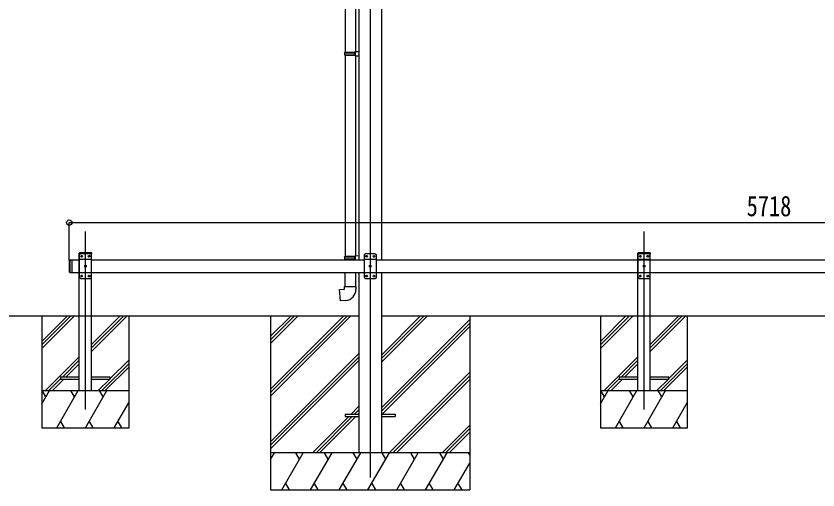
# Model space of a CAD drawing. Units: millimetres, scale not verified. Extents: x -10512 to 10512, y -7425 to 7425.
# Drawn here: x -3283 to -62, y -3841 to -1935 of the extents above; entities that cross this region are included whole.
import ezdxf
from ezdxf.enums import TextEntityAlignment as Align

# ---------------------------------------------------------------- set-up
doc = ezdxf.new("R2010")
doc.units = ezdxf.units.MM
doc.header["$LTSCALE"] = 30
for name, color, linetype in [('0-3_YKK_12', 2, 'Continuous'), ('0-4_YKK_13', 4, 'Continuous'), ('0-5_YKK_A1', 4, 'Continuous'), ('0-6_YKK_D', 6, 'Continuous')]:
    doc.layers.add(name, color=color, linetype=linetype)
doc.styles.add('ＭＳ ゴシック', font='')
doc.styles.get('ＭＳ ゴシック').set_extended_font_data('MS Gothic')

msp = doc.modelspace()

# ---------------------------------------------------------------- linework, layer by layer
at = {"layer": '0-3_YKK_12'}
for p, q in [((-1860.16, -1047.18), (-1860.16, -3790.75)), ((-3004.16, -3517.3), (-3004.16, -2801.27)), ((-760.16, -3517.3), (-760.16, -2801.27))]:
    msp.add_line(p, q, dxfattribs=at)
at = {"layer": '0-4_YKK_13'}
for p, q in [((-1961.36, -1316.81), (-1961.36, -2080.69)), ((-1919.36, -1319.37), (-1919.36, -2078.13)), ((-1963.36, -2082.69), (-1962.36, -2080.69)), ((-1963.36, -2082.69), (-1919.36, -2082.69)), ((-1963.36, -2082.69), (-1963.36, -2090.69)), ((-1963.36, -2090.69), (-1919.36, -2090.69)), ((-1963.36, -2090.69), (-1962.36, -2092.69)), ((-1962.36, -2080.69), (-1919.36, -2080.69)), ((-1962.36, -2092.69), (-1919.36, -2092.69)), ((-1961.36, -2092.69), (-1961.36, -2901.19)), ((-1923.83, -2082.69), (-1924.26, -2080.69)), ((-1921.36, -2078.19), (-1905.36, -2077.72)), ((-1921.36, -2080.19), (-1921.36, -2078.19)), ((-1921.36, -2080.19), (-1919.36, -2080.19)), ((-1921.36, -2095.19), (-1921.36, -2093.19)), ((-1905.36, -2077.72), (-1905.36, -2095.66)), ((-1921.36, -2095.19), (-1905.36, -2095.66)), ((-1919.36, -2095.25), (-1919.36, -2898.63)), ((-3029.46, -2890.74), (-3029.35, -2888.69)), ((-2978.86, -2890.74), (-3029.46, -2890.74)), ((-3024.16, -2890.75), (-3029.16, -2895.75)), ((-3029.16, -2895.75), (-3029.16, -2985.75)), ((-2979.96, -2887.74), (-3028.35, -2887.74)), ((-2984.16, -2890.75), (-3024.16, -2890.75)), ((-2984.16, -2890.75), (-2979.16, -2895.75)), ((-2979.16, -2985.75), (-2979.16, -2895.75)), ((-2978.86, -2890.74), (-2978.96, -2888.69)), ((-1921.36, -2898.69), (-1905.36, -2898.22)), ((-1921.36, -2900.69), (-1921.36, -2898.69)), ((-1905.36, -2898.22), (-1905.36, -2915.75)), ((-1880.16, -2890.75), (-1885.16, -2895.75)), ((-1885.16, -2895.75), (-1885.16, -2985.75)), ((-1840.16, -2890.75), (-1880.16, -2890.75)), ((-1840.16, -2890.75), (-1835.16, -2895.75)), ((-1835.16, -2985.75), (-1835.16, -2895.75)), ((-785.46, -2890.74), (-785.35, -2888.69)), ((-734.86, -2890.74), (-785.46, -2890.74)), ((-780.16, -2890.75), (-785.16, -2895.75)), ((-785.16, -2895.75), (-785.16, -2985.75)), ((-735.96, -2887.74), (-784.35, -2887.74)), ((-740.16, -2890.75), (-780.16, -2890.75)), ((-740.16, -2890.75), (-735.16, -2895.75)), ((-735.16, -2985.75), (-735.16, -2895.75)), ((-734.86, -2890.74), (-734.97, -2888.69)), ((-3069.16, -2917.75), (-3069.16, -2963.75)), ((-3067.16, -2915.75), (-3067.16, -2965.75)), ((-3059.16, -2915.75), (-3059.16, -2965.75)), ((-2979.16, -2913.45), (-3029.16, -2913.45)), ((-3020.42, -2900.33), (-3021.26, -2900.33)), ((-3017.9, -2901.17), (-3017.06, -2901.17)), ((-2990.42, -2900.33), (-2991.26, -2900.33)), ((-2987.9, -2901.17), (-2987.06, -2901.17)), ((-1963.36, -2903.19), (-1962.36, -2901.19)), ((-1963.36, -2903.19), (-1919.36, -2903.19)), ((-1963.36, -2903.19), (-1963.36, -2911.19)), ((-1963.36, -2911.19), (-1919.36, -2911.19)), ((-1963.36, -2911.19), (-1962.36, -2913.19)), ((-1962.36, -2901.19), (-1919.36, -2901.19)), ((-1962.36, -2913.19), (-1919.36, -2913.19)), ((-1961.36, -2915.75), (-1961.36, -2913.19)), ((-1923.83, -2903.19), (-1924.26, -2901.19)), ((-1921.36, -2900.69), (-1919.36, -2900.69)), ((-1921.36, -2915.69), (-1921.36, -2913.69)), ((-1921.36, -2915.69), (-1919.39, -2915.75)), ((-1921.36, -2915.69), (-1919.39, -2915.75)), ((-1835.16, -2913.45), (-1885.16, -2913.45)), ((-1876.42, -2900.33), (-1877.26, -2900.33)), ((-1873.9, -2901.17), (-1873.06, -2901.17)), ((-1846.42, -2900.33), (-1847.26, -2900.33)), ((-1843.9, -2901.17), (-1843.06, -2901.17)), ((-735.16, -2913.45), (-785.16, -2913.45)), ((-776.42, -2900.33), (-777.26, -2900.33)), ((-773.9, -2901.17), (-773.06, -2901.17)), ((-746.42, -2900.33), (-747.26, -2900.33)), ((-743.9, -2901.17), (-743.06, -2901.17)), ((-3005.42, -2940.33), (-3006.26, -2940.33)), ((-3002.9, -2941.17), (-3002.06, -2941.17)), ((-1861.42, -2940.33), (-1862.26, -2940.33)), ((-1858.9, -2941.17), (-1858.06, -2941.17)), ((-761.42, -2940.33), (-762.26, -2940.33)), ((-758.9, -2941.17), (-758.06, -2941.17)), ((-3069.16, -2963.75), (-3067.16, -2965.75)), ((-3067.16, -2965.75), (-3059.16, -2965.75)), ((-2979.16, -2968.05), (-3029.16, -2968.05)), ((-3024.16, -2990.75), (-3029.16, -2985.75)), ((-3024.16, -2990.75), (-2984.16, -2990.75)), ((-3020.42, -2980.33), (-3021.26, -2980.33)), ((-3017.9, -2981.17), (-3017.06, -2981.17)), ((-2990.42, -2980.33), (-2991.26, -2980.33)), ((-2987.9, -2981.17), (-2987.06, -2981.17)), ((-2984.16, -2990.75), (-2979.16, -2985.75)), ((-1961.36, -3023.19), (-1961.36, -2965.75)), ((-1919.36, -2965.75), (-1919.36, -3023.19)), ((-1835.16, -2968.05), (-1885.16, -2968.05)), ((-1880.16, -2990.75), (-1885.16, -2985.75)), ((-1880.16, -2990.75), (-1840.16, -2990.75)), ((-1876.42, -2980.33), (-1877.26, -2980.33)), ((-1873.9, -2981.17), (-1873.06, -2981.17)), ((-1846.42, -2980.33), (-1847.26, -2980.33)), ((-1843.9, -2981.17), (-1843.06, -2981.17)), ((-1840.16, -2990.75), (-1835.16, -2985.75)), ((-735.16, -2968.05), (-785.16, -2968.05)), ((-780.16, -2990.75), (-785.16, -2985.75)), ((-780.16, -2990.75), (-740.16, -2990.75)), ((-776.42, -2980.33), (-777.26, -2980.33)), ((-773.9, -2981.17), (-773.06, -2981.17)), ((-746.42, -2980.33), (-747.26, -2980.33)), ((-743.9, -2981.17), (-743.06, -2981.17)), ((-740.16, -2990.75), (-735.16, -2985.75)), ((-1963.36, -3023.19), (-1917.36, -3023.19)), ((-1963.36, -3033.19), (-1963.36, -3023.19)), ((-1917.36, -3023.19), (-1917.36, -3034.1)), ((-3029.16, -3386.75), (-3104.16, -3386.75)), ((-2979.16, -3394.75), (-2904.16, -3394.75)), ((-785.16, -3386.75), (-860.16, -3386.75)), ((-735.16, -3394.75), (-660.16, -3394.75)), ((-1960.36, -3536.25), (-1960.36, -3545.25)), ((-1960.36, -3536.25), (-1905.56, -3536.25)), ((-1815.16, -3536.25), (-1760.36, -3536.25)), ((-1760.36, -3536.25), (-1760.36, -3545.25)), ((-1960.36, -3545.25), (-1905.56, -3545.25)), ((-1815.16, -3545.25), (-1760.36, -3545.25))]:
    msp.add_line(p, q, dxfattribs=at)
for points in [[(-1923.83, -2082.69), (-1923.83, -2090.69), (-1924.26, -2092.69)], [(-1921.36, -2093.19), (-1919.36, -2093.19), (-1919.36, -2080.19)], [(-3018.74, -2899.49), (-3018.74, -2898.65), (-3019.58, -2898.65), (-3019.58, -2899.49)], [(-2988.74, -2899.49), (-2988.74, -2898.65), (-2989.58, -2898.65), (-2989.58, -2899.49)], [(-1874.74, -2899.49), (-1874.74, -2898.65), (-1875.58, -2898.65), (-1875.58, -2899.49)], [(-1844.74, -2899.49), (-1844.74, -2898.65), (-1845.58, -2898.65), (-1845.58, -2899.49)], [(-774.74, -2899.49), (-774.74, -2898.65), (-775.58, -2898.65), (-775.58, -2899.49)], [(-744.74, -2899.49), (-744.74, -2898.65), (-745.58, -2898.65), (-745.58, -2899.49)], [(-3069.16, -2917.75), (-3067.16, -2915.75), (-3059.16, -2915.75)], [(-3021.26, -2900.33), (-3021.26, -2901.17), (-3020.42, -2901.17)], [(-3019.58, -2902.01), (-3019.58, -2902.85), (-3018.74, -2902.85), (-3018.74, -2902.01)], [(-3017.06, -2901.17), (-3017.06, -2900.33), (-3017.9, -2900.33)], [(-2991.26, -2900.33), (-2991.26, -2901.17), (-2990.42, -2901.17)], [(-2989.58, -2902.01), (-2989.58, -2902.85), (-2988.74, -2902.85), (-2988.74, -2902.01)], [(-2987.06, -2901.17), (-2987.06, -2900.33), (-2987.9, -2900.33)], [(-1923.83, -2903.19), (-1923.83, -2911.19), (-1924.26, -2913.19)], [(-1921.36, -2913.69), (-1919.36, -2913.69), (-1919.36, -2900.69)], [(-1877.26, -2900.33), (-1877.26, -2901.17), (-1876.42, -2901.17)], [(-1875.58, -2902.01), (-1875.58, -2902.85), (-1874.74, -2902.85), (-1874.74, -2902.01)], [(-1873.06, -2901.17), (-1873.06, -2900.33), (-1873.9, -2900.33)], [(-1847.26, -2900.33), (-1847.26, -2901.17), (-1846.42, -2901.17)], [(-1845.58, -2902.01), (-1845.58, -2902.85), (-1844.74, -2902.85), (-1844.74, -2902.01)], [(-1843.06, -2901.17), (-1843.06, -2900.33), (-1843.9, -2900.33)], [(-777.26, -2900.33), (-777.26, -2901.17), (-776.42, -2901.17)], [(-775.58, -2902.01), (-775.58, -2902.85), (-774.74, -2902.85), (-774.74, -2902.01)], [(-773.06, -2901.17), (-773.06, -2900.33), (-773.9, -2900.33)], [(-747.26, -2900.33), (-747.26, -2901.17), (-746.42, -2901.17)], [(-745.58, -2902.01), (-745.58, -2902.85), (-744.74, -2902.85), (-744.74, -2902.01)], [(-743.06, -2901.17), (-743.06, -2900.33), (-743.9, -2900.33)], [(-3006.26, -2940.33), (-3006.26, -2941.17), (-3005.42, -2941.17)], [(-3003.74, -2939.49), (-3003.74, -2938.65), (-3004.58, -2938.65), (-3004.58, -2939.49)], [(-3004.58, -2942.01), (-3004.58, -2942.85), (-3003.74, -2942.85), (-3003.74, -2942.01)], [(-3002.06, -2941.17), (-3002.06, -2940.33), (-3002.9, -2940.33)], [(-1862.26, -2940.33), (-1862.26, -2941.17), (-1861.42, -2941.17)], [(-1859.74, -2939.49), (-1859.74, -2938.65), (-1860.58, -2938.65), (-1860.58, -2939.49)], [(-1860.58, -2942.01), (-1860.58, -2942.85), (-1859.74, -2942.85), (-1859.74, -2942.01)], [(-1858.06, -2941.17), (-1858.06, -2940.33), (-1858.9, -2940.33)], [(-762.26, -2940.33), (-762.26, -2941.17), (-761.42, -2941.17)], [(-759.74, -2939.49), (-759.74, -2938.65), (-760.58, -2938.65), (-760.58, -2939.49)], [(-760.58, -2942.01), (-760.58, -2942.85), (-759.74, -2942.85), (-759.74, -2942.01)], [(-758.06, -2941.17), (-758.06, -2940.33), (-758.9, -2940.33)], [(-3021.26, -2980.33), (-3021.26, -2981.17), (-3020.42, -2981.17)], [(-3018.74, -2979.49), (-3018.74, -2978.65), (-3019.58, -2978.65), (-3019.58, -2979.49)], [(-3019.58, -2982.01), (-3019.58, -2982.85), (-3018.74, -2982.85), (-3018.74, -2982.01)], [(-3017.06, -2981.17), (-3017.06, -2980.33), (-3017.9, -2980.33)], [(-2991.26, -2980.33), (-2991.26, -2981.17), (-2990.42, -2981.17)], [(-2988.74, -2979.49), (-2988.74, -2978.65), (-2989.58, -2978.65), (-2989.58, -2979.49)], [(-2989.58, -2982.01), (-2989.58, -2982.85), (-2988.74, -2982.85), (-2988.74, -2982.01)], [(-2987.06, -2981.17), (-2987.06, -2980.33), (-2987.9, -2980.33)], [(-1877.26, -2980.33), (-1877.26, -2981.17), (-1876.42, -2981.17)], [(-1874.74, -2979.49), (-1874.74, -2978.65), (-1875.58, -2978.65), (-1875.58, -2979.49)], [(-1875.58, -2982.01), (-1875.58, -2982.85), (-1874.74, -2982.85), (-1874.74, -2982.01)], [(-1873.06, -2981.17), (-1873.06, -2980.33), (-1873.9, -2980.33)], [(-1847.26, -2980.33), (-1847.26, -2981.17), (-1846.42, -2981.17)], [(-1844.74, -2979.49), (-1844.74, -2978.65), (-1845.58, -2978.65), (-1845.58, -2979.49)], [(-1845.58, -2982.01), (-1845.58, -2982.85), (-1844.74, -2982.85), (-1844.74, -2982.01)], [(-1843.06, -2981.17), (-1843.06, -2980.33), (-1843.9, -2980.33)], [(-777.26, -2980.33), (-777.26, -2981.17), (-776.42, -2981.17)], [(-774.74, -2979.49), (-774.74, -2978.65), (-775.58, -2978.65), (-775.58, -2979.49)], [(-775.58, -2982.01), (-775.58, -2982.85), (-774.74, -2982.85), (-774.74, -2982.01)], [(-773.06, -2981.17), (-773.06, -2980.33), (-773.9, -2980.33)], [(-747.26, -2980.33), (-747.26, -2981.17), (-746.42, -2981.17)], [(-744.74, -2979.49), (-744.74, -2978.65), (-745.58, -2978.65), (-745.58, -2979.49)], [(-745.58, -2982.01), (-745.58, -2982.85), (-744.74, -2982.85), (-744.74, -2982.01)], [(-743.06, -2981.17), (-743.06, -2980.33), (-743.9, -2980.33)], [(-1958.43, -3078.93), (-1979.27, -3080.76), (-1983.28, -3034.93), (-1963.36, -3033.19)], [(-3104.16, -3386.75), (-3104.16, -3394.75), (-3029.16, -3394.75)], [(-2904.16, -3394.75), (-2904.16, -3386.75), (-2979.16, -3386.75)], [(-860.16, -3386.75), (-860.16, -3394.75), (-785.16, -3394.75)], [(-660.16, -3394.75), (-660.16, -3386.75), (-735.16, -3386.75)]]:
    msp.add_lwpolyline(points, dxfattribs=at)
for centre in [(-3019.16, -2900.75), (-2989.16, -2900.75), (-1875.16, -2900.75), (-1845.16, -2900.75), (-775.16, -2900.75), (-745.16, -2900.75), (-3004.16, -2940.75), (-1860.16, -2940.75), (-760.16, -2940.75), (-3019.16, -2980.75), (-2989.16, -2980.75), (-1875.16, -2980.75), (-1845.16, -2980.75), (-775.16, -2980.75), (-745.16, -2980.75)]:
    msp.add_circle(centre, 3.5, dxfattribs=at)
for centre, radius, start, end in [((-3028.35, -2888.74), 1, 90, 176.99994), ((-2979.96, -2888.74), 1, 3.00011, 90), ((-784.35, -2888.74), 1, 90, 176.99994), ((-735.96, -2888.74), 1, 3.00011, 90), ((-3020.42, -2899.49), 0.84, 270, 0), ((-3020.42, -2902.01), 0.84, 0, 90), ((-3017.9, -2899.49), 0.84, 180, 270), ((-3017.9, -2902.01), 0.84, 90, 180), ((-2990.42, -2899.49), 0.84, 270, 0), ((-2990.42, -2902.01), 0.84, 0, 90), ((-2987.9, -2899.49), 0.84, 180, 270), ((-2987.9, -2902.01), 0.84, 90, 180), ((-1876.42, -2899.49), 0.84, 270, 0), ((-1876.42, -2902.01), 0.84, 0, 90), ((-1873.9, -2899.49), 0.84, 180, 270), ((-1873.9, -2902.01), 0.84, 90, 180), ((-1846.42, -2899.49), 0.84, 270, 0), ((-1846.42, -2902.01), 0.84, 0, 90), ((-1843.9, -2899.49), 0.84, 180, 270), ((-1843.9, -2902.01), 0.84, 90, 180), ((-776.42, -2899.49), 0.84, 270, 0), ((-776.42, -2902.01), 0.84, 0, 90), ((-773.9, -2899.49), 0.84, 180, 270), ((-773.9, -2902.01), 0.84, 90, 180), ((-746.42, -2899.49), 0.84, 270, 0), ((-746.42, -2902.01), 0.84, 0, 90), ((-743.9, -2899.49), 0.84, 180, 270), ((-743.9, -2902.01), 0.84, 90, 180), ((-3005.42, -2939.49), 0.84, 270, 0), ((-3005.42, -2942.01), 0.84, 0, 90), ((-3002.9, -2939.49), 0.84, 180, 270), ((-3002.9, -2942.01), 0.84, 90, 180), ((-1861.42, -2939.49), 0.84, 270, 0), ((-1861.42, -2942.01), 0.84, 0, 90), ((-1858.9, -2939.49), 0.84, 180, 270), ((-1858.9, -2942.01), 0.84, 90, 180), ((-761.42, -2939.49), 0.84, 270, 0), ((-761.42, -2942.01), 0.84, 0, 90), ((-758.9, -2939.49), 0.84, 180, 270), ((-758.9, -2942.01), 0.84, 90, 180), ((-3020.42, -2979.49), 0.84, 270, 0), ((-3020.42, -2982.01), 0.84, 0, 90), ((-3017.9, -2979.49), 0.84, 180, 270), ((-3017.9, -2982.01), 0.84, 90, 180), ((-2990.42, -2979.49), 0.84, 270, 0), ((-2990.42, -2982.01), 0.84, 0, 90), ((-2987.9, -2979.49), 0.84, 180, 270), ((-2987.9, -2982.01), 0.84, 90, 180), ((-1876.42, -2979.49), 0.84, 270, 0), ((-1876.42, -2982.01), 0.84, 0, 90), ((-1873.9, -2979.49), 0.84, 180, 270), ((-1873.9, -2982.01), 0.84, 90, 180), ((-1846.42, -2979.49), 0.84, 270, 0), ((-1846.42, -2982.01), 0.84, 0, 90), ((-1843.9, -2979.49), 0.84, 180, 270), ((-1843.9, -2982.01), 0.84, 90, 180), ((-776.42, -2979.49), 0.84, 270, 0), ((-776.42, -2982.01), 0.84, 0, 90), ((-773.9, -2979.49), 0.84, 180, 270), ((-773.9, -2982.01), 0.84, 90, 180), ((-746.42, -2979.49), 0.84, 270, 0), ((-746.42, -2982.01), 0.84, 0, 90), ((-743.9, -2979.49), 0.84, 180, 270), ((-743.9, -2982.01), 0.84, 90, 180), ((-1962.36, -3034.1), 45, 275, 0)]:
    msp.add_arc(centre, radius, start, end, dxfattribs=at)
at = {"layer": '0-5_YKK_A1'}
for p, q in [((-1905.36, -1011.75), (-1905.36, -2915.75)), ((-1814.96, -1011.75), (-1814.96, -2915.75)), ((-3029.16, -3440.74), (-3029.16, -2890.74)), ((-2979.16, -2890.74), (-3029.16, -2890.74)), ((-2979.16, -3440.74), (-2979.16, -2890.74)), ((-785.16, -3440.74), (-785.16, -2890.74)), ((-735.16, -2890.74), (-785.16, -2890.74)), ((-735.16, -3440.74), (-735.16, -2890.74)), ((-3059.16, -2915.75), (-3059.16, -2965.75)), ((-3059.16, -2915.75), (-3029.16, -2915.75)), ((-2979.16, -2915.75), (-1885.16, -2915.75)), ((-1835.16, -2915.75), (304.84, -2915.75)), ((-3059.16, -2965.75), (-3029.16, -2965.75)), ((-2979.16, -2965.75), (-1885.16, -2965.75)), ((-1905.36, -2965.75), (-1905.36, -3690.75)), ((-1835.16, -2965.75), (304.84, -2965.75)), ((-1814.96, -2965.75), (-1814.96, -3690.75)), ((-3488.19, -3140.75), (-1905.16, -3140.75)), ((-3179.16, -3140.74), (-3179.16, -3590.75)), ((-3179.16, -3243.09), (-3076.81, -3140.74)), ((-3179.16, -3257.23), (-3062.66, -3140.74)), ((-3179.16, -3271.38), (-3048.52, -3140.74)), ((-2979.16, -3283.51), (-2836.39, -3140.74)), ((-2979.16, -3269.37), (-2850.53, -3140.74)), ((-2979.16, -3255.23), (-2864.67, -3140.74)), ((-2829.16, -3590.75), (-2829.16, -3140.74)), ((-2260.36, -3140.75), (-2260.36, -3840.74)), ((-2260.36, -3434.92), (-1966.18, -3140.75)), ((-2260.36, -3449.06), (-1952.03, -3140.75)), ((-2260.36, -3463.21), (-1937.89, -3140.75)), ((-2260.36, -3251.08), (-2150.02, -3140.75)), ((-2260.36, -3236.93), (-2164.17, -3140.75)), ((-2260.36, -3222.79), (-2178.31, -3140.75)), ((-1815.16, -3140.75), (1394.84, -3140.75)), ((-1815.16, -3326.38), (-1629.52, -3140.75)), ((-1815.16, -3312.23), (-1643.67, -3140.75)), ((-1815.16, -3298.09), (-1657.81, -3140.75)), ((-1815.16, -3510.22), (-1460.36, -3155.42)), ((-1460.36, -3140.75), (-1460.36, -3840.74)), ((-935.16, -3140.74), (-935.16, -3590.75)), ((-935.16, -3243.09), (-832.81, -3140.74)), ((-935.16, -3257.23), (-818.67, -3140.74)), ((-935.16, -3271.38), (-804.53, -3140.74)), ((-735.16, -3283.51), (-592.39, -3140.74)), ((-735.16, -3269.37), (-606.53, -3140.74)), ((-735.16, -3255.23), (-620.68, -3140.74)), ((-585.16, -3590.75), (-585.16, -3140.74)), ((-1815.16, -3524.36), (-1460.36, -3169.57)), ((-1812.9, -3536.25), (-1460.36, -3183.71)), ((-3164.68, -3440.75), (-3029.16, -3305.22)), ((-2904.16, -3392.36), (-2829.16, -3317.36)), ((-2260.36, -3647.05), (-1905.56, -3292.26)), ((-2260.36, -3661.2), (-1905.56, -3306.4)), ((-920.68, -3440.75), (-785.16, -3305.22)), ((-660.16, -3392.36), (-585.16, -3317.36)), ((-3096.53, -3386.75), (-3029.16, -3319.37)), ((-3082.39, -3386.75), (-3029.16, -3333.51)), ((-2938.4, -3440.75), (-2829.16, -3331.5)), ((-2924.26, -3440.75), (-2829.16, -3345.64)), ((-2260.36, -3675.34), (-1905.56, -3320.54)), ((-852.54, -3386.75), (-785.16, -3319.37)), ((-838.4, -3386.75), (-785.16, -3333.51)), ((-694.41, -3440.75), (-585.16, -3331.5)), ((-680.26, -3440.75), (-585.16, -3345.64)), ((-1783.55, -3690.74), (-1460.36, -3367.56)), ((-1769.4, -3690.74), (-1460.36, -3381.7)), ((-3150.54, -3440.75), (-3104.16, -3394.37)), ((-3136.39, -3440.75), (-3090.39, -3394.75)), ((-2952.54, -3440.75), (-2906.54, -3394.75)), ((-1755.26, -3690.74), (-1460.36, -3395.84)), ((-906.54, -3440.75), (-860.16, -3394.37)), ((-892.4, -3440.75), (-846.4, -3394.75)), ((-708.55, -3440.75), (-662.55, -3394.75)), ((-3179.16, -3493.86), (-3148.49, -3440.74)), ((-3179.16, -3440.75), (-2829.16, -3440.75)), ((-3163.49, -3466.73), (-3178.49, -3440.75)), ((-3119.62, -3590.74), (-3033.02, -3440.74)), ((-3048.02, -3466.73), (-3063.02, -3440.75)), ((-3004.15, -3590.74), (-2917.55, -3440.75)), ((-2932.55, -3466.73), (-2947.55, -3440.74)), ((-935.16, -3493.86), (-904.49, -3440.74)), ((-935.16, -3440.75), (-585.16, -3440.75)), ((-919.49, -3466.73), (-934.5, -3440.75)), ((-875.63, -3590.74), (-789.02, -3440.74)), ((-804.02, -3466.73), (-819.03, -3440.75)), ((-760.16, -3590.74), (-673.55, -3440.75)), ((-688.55, -3466.73), (-703.55, -3440.74)), ((-2888.68, -3590.74), (-2829.16, -3487.64)), ((-1937.41, -3536.25), (-1905.56, -3504.39)), ((-644.69, -3590.74), (-585.16, -3487.64)), ((-1923.27, -3536.25), (-1905.56, -3518.53)), ((-1909.13, -3536.25), (-1905.56, -3532.67)), ((-3104.62, -3564.77), (-3089.62, -3590.74)), ((-2989.15, -3564.76), (-2974.15, -3590.74)), ((-2873.68, -3564.76), (-2858.68, -3590.74)), ((-2091.91, -3690.74), (-1946.41, -3545.25)), ((-2077.77, -3690.74), (-1932.27, -3545.25)), ((-2063.63, -3690.74), (-1918.13, -3545.25)), ((-860.63, -3564.77), (-845.63, -3590.74)), ((-745.16, -3564.76), (-730.16, -3590.74)), ((-629.69, -3564.76), (-614.69, -3590.74)), ((-3179.16, -3590.75), (-2829.16, -3590.75)), ((-1571.41, -3690.74), (-1460.36, -3579.69)), ((-1557.27, -3690.74), (-1460.36, -3593.83)), ((-935.16, -3590.75), (-585.16, -3590.75)), ((-1543.13, -3690.74), (-1460.36, -3607.97)), ((-1460.36, -3690.74), (-2260.36, -3690.74)), ((-2260.36, -3718.25), (-2244.48, -3690.74)), ((-2215.61, -3840.74), (-2129.01, -3690.74)), ((-2144.01, -3716.73), (-2159.01, -3690.74)), ((-2100.14, -3840.74), (-2013.54, -3690.74)), ((-2028.54, -3716.73), (-2043.54, -3690.74)), ((-1984.67, -3840.74), (-1898.07, -3690.74)), ((-1913.07, -3716.73), (-1928.07, -3690.74)), ((-1869.2, -3840.74), (-1782.6, -3690.74)), ((-1797.6, -3716.73), (-1812.6, -3690.74)), ((-1753.73, -3840.74), (-1667.13, -3690.74)), ((-1682.13, -3716.73), (-1697.13, -3690.74)), ((-1638.26, -3840.74), (-1551.66, -3690.74)), ((-1581.66, -3690.74), (-1566.66, -3716.73)), ((-1466.19, -3690.74), (-1460.36, -3700.84)), ((-1522.79, -3840.74), (-1460.36, -3732.61)), ((-2200.61, -3814.77), (-2185.61, -3840.74)), ((-2085.14, -3814.77), (-2070.14, -3840.74)), ((-1969.67, -3814.76), (-1954.67, -3840.74)), ((-1854.2, -3814.76), (-1839.2, -3840.74)), ((-1738.73, -3814.76), (-1723.73, -3840.74)), ((-1623.26, -3814.77), (-1608.26, -3840.74)), ((-1507.79, -3814.77), (-1492.79, -3840.74)), ((-2260.36, -3840.74), (-1460.36, -3840.74))]:
    msp.add_line(p, q, dxfattribs=at)
at = {"layer": '0-6_YKK_D'}
for p, q in [((-3069.15, -2916.74), (-3069.15, -2764.74)), ((-3069.15, -2765.74), (2648.84, -2765.74))]:
    msp.add_line(p, q, dxfattribs=at)
msp.add_circle((-3069.15, -2765.74), 10.62, dxfattribs=at)

# ---------------------------------------------------------------- texts
at = {"layer": '0-6_YKK_D', "style": 'ＭＳ ゴシック', "width": 0.8}
msp.add_text('5718', height=82.48, dxfattribs=at).set_placement((-348.16, -2764.74), align=Align.BOTTOM_LEFT)

doc.saveas('drawing.dxf')
